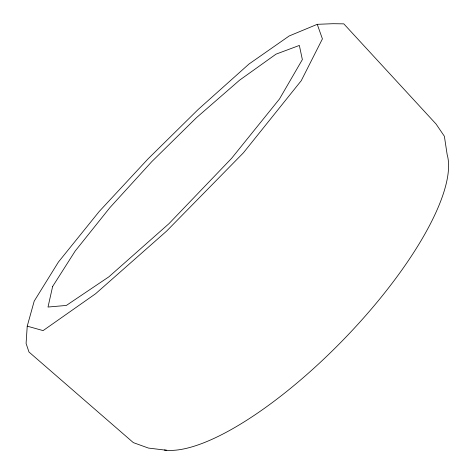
<?xml version="1.0" encoding="UTF-8"?>
<svg xmlns="http://www.w3.org/2000/svg" width="474" height="474" viewBox="0 0 474 474"><rect width="100%" height="100%" fill="white"/><g stroke="black" fill="none" stroke-linecap="round" stroke-linejoin="round"><path stroke-width="0.71" d="M164.312 450.022A208.904 66.615 -45.8 0 0 346.423 336.581A208.904 66.615 -45.8 0 0 447.16 154.601L444.375 136.257L436.062 124.022L343.822 23.86L333.062 23.7L317.248 24.322L289.205 35.959L248.998 64.02L198.262 109.381L147.971 158.95L99.173 211.517L58.409 262.057L34.205 301.114L27.231 326.153L26.088 343.431L28.961 351.992L133.336 442.627L148.415 448.066L166.789 450.3M27.231 326.153L43.093 330.609L95.594 293.744L166.522 231.188L243.405 152.824L301.251 80.693L322.415 38.88L317.248 24.322M52.626 286.486L48.01 307.039L66.36 305.434L108.907 276.804L169.005 223.627L231.585 158.352L279.518 98.936L302.359 59.576L299.349 45.433L276.022 54.149L239.583 80.177L196.449 117.7L151.745 161.687L109.85 207.683L75.135 251.107L52.626 286.486"/></g></svg>
